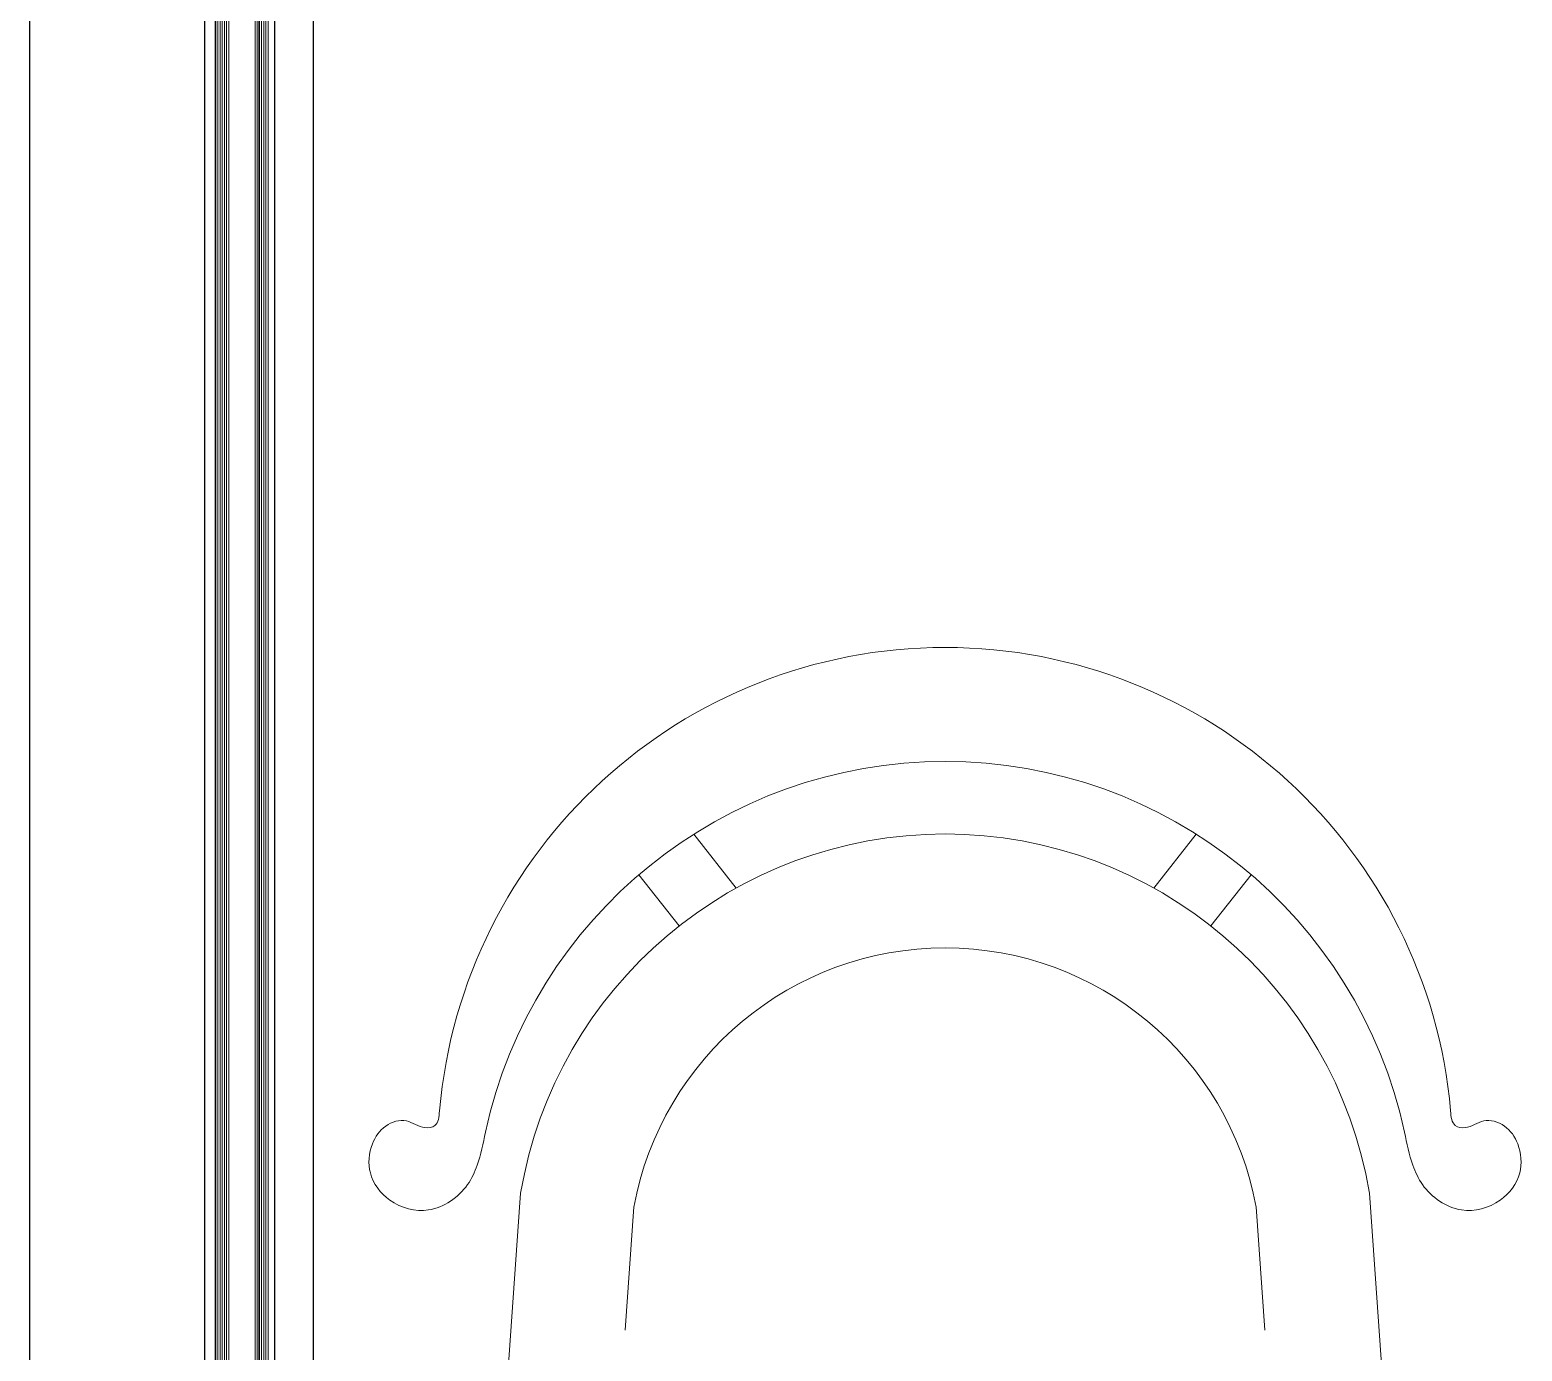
# Model space of a CAD drawing. Header units: millimetres. Extents: x 809 to 8159, y 33 to 4533.
# Drawn here: x 4970.9 to 5039.1, y 1828.2 to 1888.6 of the extents above; entities that cross this region are included whole.
import ezdxf

# ---------------------------------------------------------------- set-up
doc = ezdxf.new("R2010")
doc.units = ezdxf.units.MM
doc.layers.add('5', color=11, linetype='Continuous')
doc.layers.add('GORUNUS-TARAMA', color=11, linetype='Continuous')
doc.layers.add('cam', color=5, linetype='Continuous', lineweight=0)
doc.layers.add('TEFRİŞ', color=130, linetype='Continuous', lineweight=0)

# ---------------------------------------------------------------- blocks, each defined once
blk = doc.blocks.new('wewefwef')
at = {"layer": 'TEFRİŞ'}
for p, q in [((20075.66524, -18241.25702, 0.27101), (20075.54289, -18241.26576, 0.27101)), ((20075.60553, -18241.31352, 0.27101), (20075.54926, -18241.31754, 0.27101)), ((20075.3973, -18241.31984, 0.27101), (20075.42073, -18241.33825, 0.27101)), ((20075.37872, -18241.34499, 0.27101), (20075.40338, -18241.36437, 0.27101)), ((20075.37872, -18241.57471, 0.27101), (20075.40338, -18241.55533, 0.27101)), ((20075.3973, -18241.59986, 0.27101), (20075.42073, -18241.58145, 0.27101)), ((20075.60553, -18241.60618, 0.27101), (20075.54926, -18241.60216, 0.27101)), ((20075.66524, -18241.66268, 0.27101), (20075.54289, -18241.65394, 0.27101))]:
    blk.add_line(p, q, dxfattribs=at)
for centre, radius, start, end in [((20075.52545, -18241.45985, 0.27101), 0.23207, 94.97574, 180), ((20075.56054, -18241.45985, 0.27101), 0.21506, 102.19578, 180), ((20075.57547, -18241.45985, 0.27101), 0.1968, 99.52837, 180), ((20075.57547, -18241.45985, 0.27101), 0.1447, 100.43392, 180), ((20075.52545, -18241.45985, 0.27101), 0.23207, 180, 265.02426), ((20075.56054, -18241.45985, 0.27101), 0.21506, 180, 257.80422), ((20075.57547, -18241.45985, 0.27101), 0.1968, 180, 260.47163), ((20075.57547, -18241.45985, 0.27101), 0.1447, 180, 259.56608)]:
    blk.add_arc(centre, radius, start, end, dxfattribs=at)
for points in [[(20075.51511, -18241.24965, 0.27101), (20075.53016, -18241.24591, 0.27101), (20075.53904, -18241.24146, 0.27101), (20075.55058, -18241.2237, 0.27101), (20075.54614, -18241.20593, 0.27101), (20075.53371, -18241.19704, 0.27101), (20075.5204, -18241.19793, 0.27101), (20075.51223, -18241.20404, 0.27101), (20075.50987, -18241.21349, 0.27101), (20075.51294, -18241.222, 0.27101), (20075.512, -18241.2265, 0.27101), (20075.50532, -18241.22865, 0.27101)], [(20075.51511, -18241.67005, 0.27101), (20075.53016, -18241.67379, 0.27101), (20075.53904, -18241.67824, 0.27101), (20075.55058, -18241.69601, 0.27101), (20075.54614, -18241.71377, 0.27101), (20075.53371, -18241.72266, 0.27101), (20075.5204, -18241.72177, 0.27101), (20075.51223, -18241.71566, 0.27101), (20075.50987, -18241.70621, 0.27101), (20075.51294, -18241.6977, 0.27101), (20075.512, -18241.69321, 0.27101), (20075.50532, -18241.69105, 0.27101)]]:
    blk.add_spline(points, degree=3, dxfattribs=at)
blk = doc.blocks.new('ajsdfxcvzx')
at = {"layer": '5'}
for p, q in [((36938.011, -6768.883), (36938.011, -6591.367)), ((36926.811, -6768.642), (36926.811, -6671.789)), ((36934.811, -6768.642), (36934.811, -6671.789)), ((36939.784, -6768.642), (36939.784, -6671.789))]:
    blk.add_line(p, q, dxfattribs=at)
at = {"layer": 'cam'}
for p, q in [((36935.311, -6671.838), (36935.311, -6770.142)), ((36935.411, -6671.838), (36935.411, -6770.142)), ((36935.511, -6671.838), (36935.511, -6768.022)), ((36935.611, -6671.838), (36935.611, -6770.142)), ((36935.711, -6671.838), (36935.711, -6770.142)), ((36935.811, -6671.838), (36935.811, -6770.142)), ((36935.911, -6671.838), (36935.911, -6770.142)), ((36937.111, -6671.789), (36937.111, -6770.142)), ((36937.211, -6671.789), (36937.211, -6770.142)), ((36937.311, -6671.789), (36937.311, -6770.142)), ((36937.411, -6671.789), (36937.411, -6770.142)), ((36937.511, -6671.789), (36937.511, -6768.017)), ((36937.611, -6671.789), (36937.611, -6770.142)), ((36937.711, -6671.789), (36937.711, -6770.142))]:
    blk.add_line(p, q, dxfattribs=at)
at = {"layer": 'cam', "elevation": 0}
blk.add_lwpolyline([(36937.284, -6443.126), (36937.284, -6877.526), (36935.284, -6877.526), (36935.284, -6443.126)], close=True, dxfattribs=at)

msp = doc.modelspace()

# ---------------------------------------------------------------- block references
at = {"layer": 'GORUNUS-TARAMA'}
msp.add_blockref('ajsdfxcvzx', (-31955.956, 8591.274), dxfattribs=at)
at = {"layer": 'TEFRİŞ', "xscale": 100.0000000000005, "yscale": 100.0000000000005, "zscale": 100.0000000000005, "rotation": 269.9999999994434}
msp.add_blockref('wewefwef', (1829158.696, 2009389.677, -27.101), dxfattribs=at)

doc.saveas('drawing.dxf')
